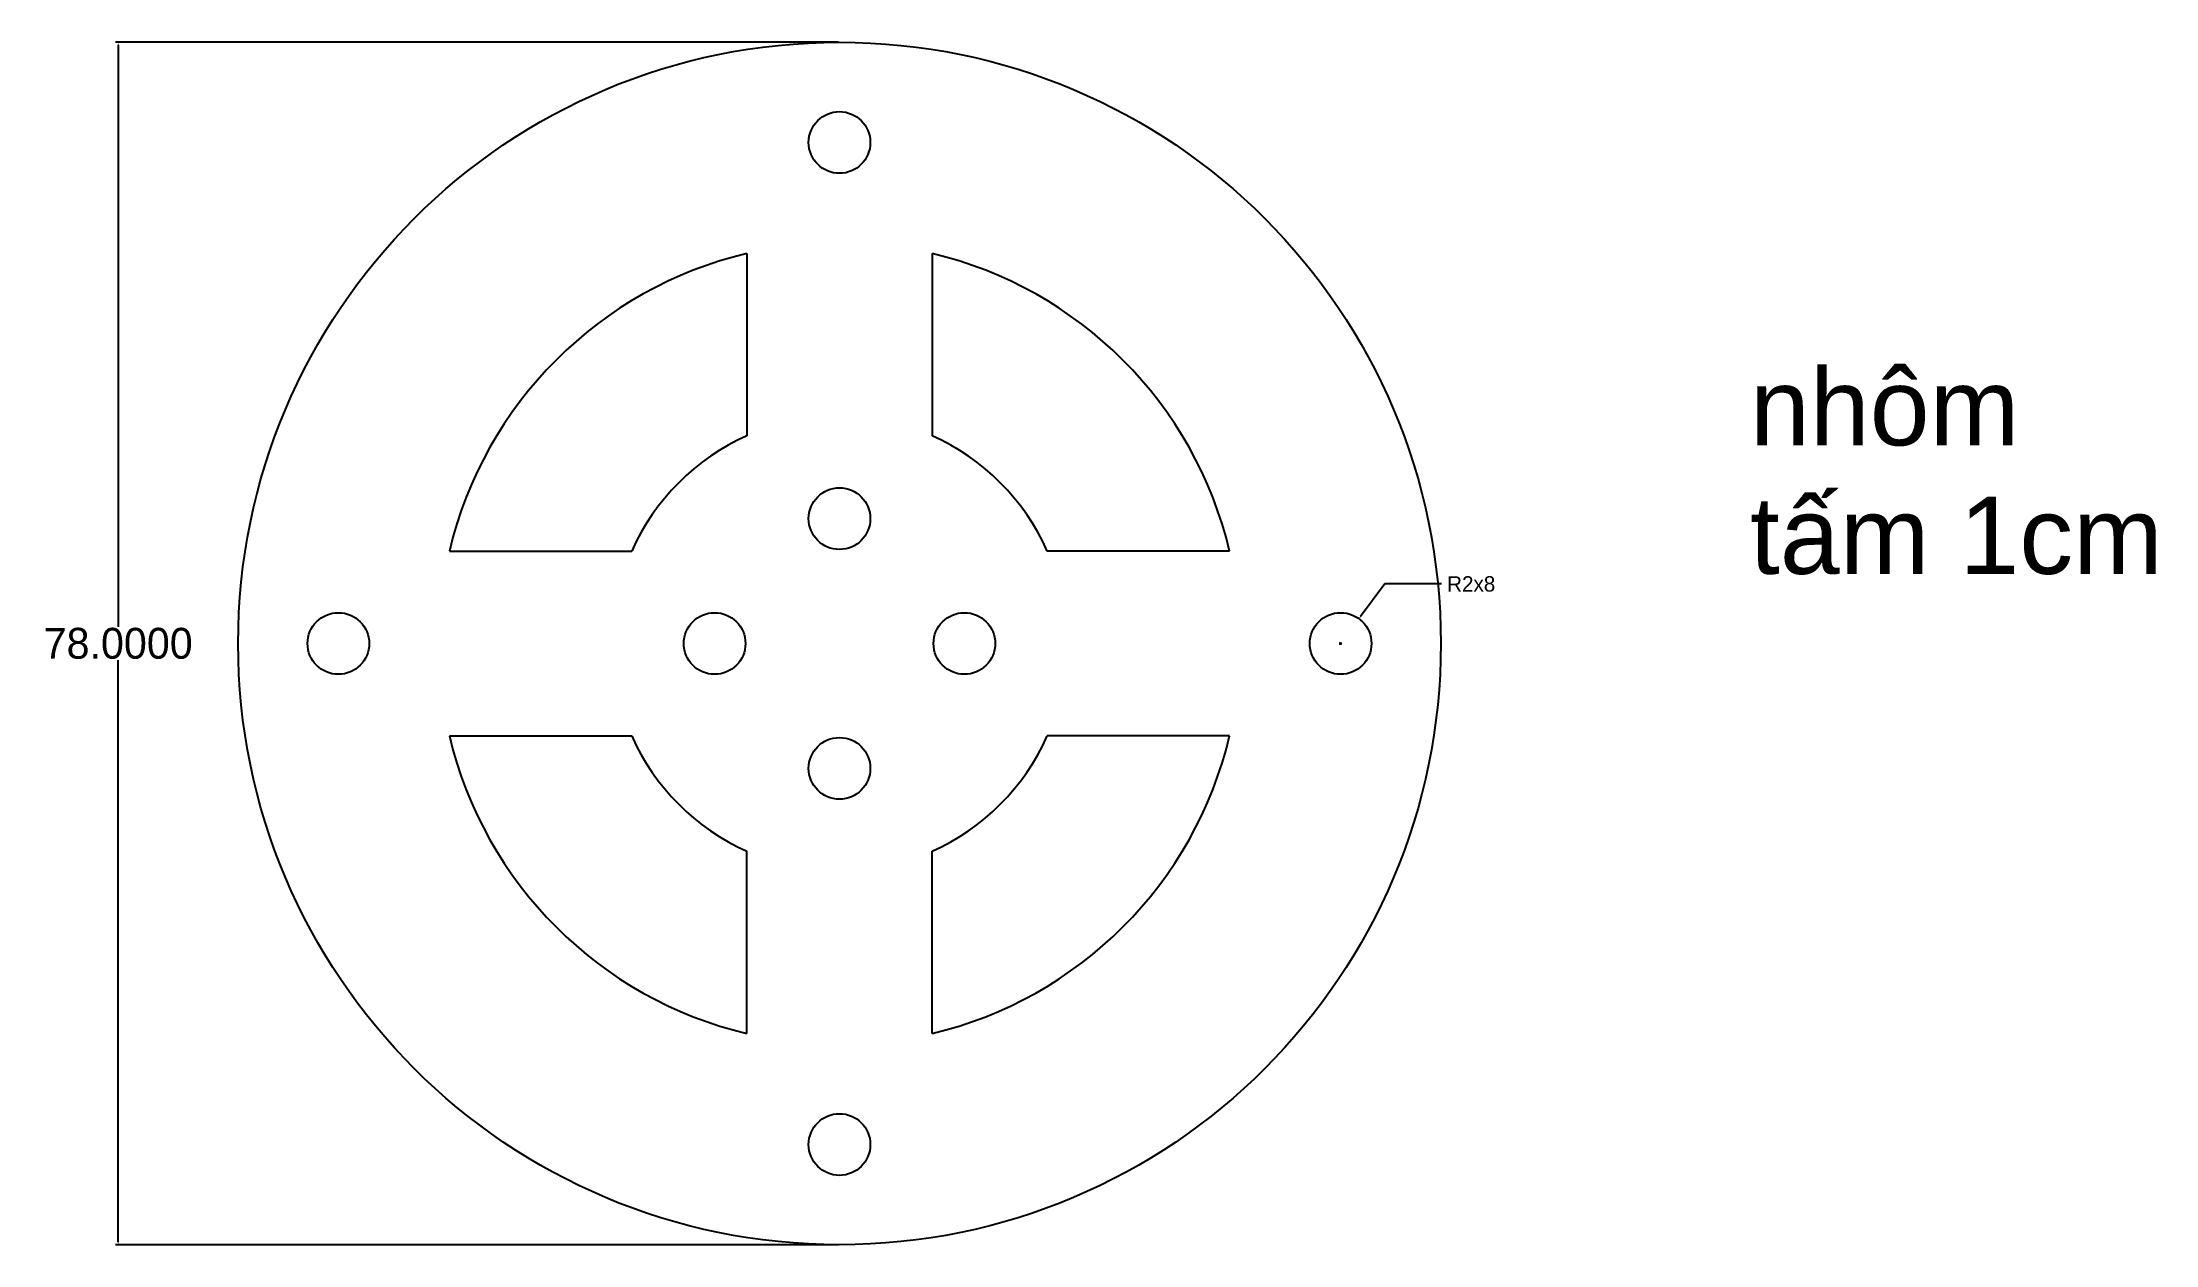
# Model space of a CAD drawing. Header units: inches. Extents: x -52 to 85, y -39 to 39.
import ezdxf

# ---------------------------------------------------------------- set-up
doc = ezdxf.new("R2010")
doc.units = ezdxf.units.IN
doc.header["$MEASUREMENT"] = 0
doc.layers.get('0').update_dxf_attribs({"true_color": 0xe7f0ff})
doc.dimstyles.get("Standard").update_dxf_attribs({"dimtxt": 0.18, "dimasz": 0.18, "dimexe": 0.18, "dimexo": 0.0625, "dimgap": 0.09, "dimtad": 0, "dimtih": 1, "dimtoh": 1, "dimdec": 4, "dimzin": 0, "dimdsep": 46, "dimtxsty": 'Standard', "dimcen": 0.09, "dimadec": 0, "dimazin": 0, "dimtfac": 1, "dimtdec": 4, "dimtofl": 0, "dimtmove": 0, "dimatfit": 3, "dimfxl": 1, "dimtolj": 1, "dimtzin": 0, "dimarcsym": 0})

# ---------------------------------------------------------------- blocks, each defined once
blk = doc.blocks.new('*D3')
at = {"color": 0, "lineweight": -2}
for p, q in [((-0.06, 39), (-46.96, 39)), ((-46.78, 38.82), (-46.78, 1.09)), ((-46.78, -38.82), (-46.78, -1.09)), ((-0.06, -39), (-46.96, -39))]:
    blk.add_line(p, q, dxfattribs=at)
at = {"color": 0}
for points in [[(-46.81, 38.82), (-46.75, 38.82), (-46.78, 39)], [(-46.81, -38.82), (-46.75, -38.82), (-46.78, -39)]]:
    blk.add_solid(points, dxfattribs=at)
at = {"layer": 'Defpoints', "color": 0}
for p in [(0, 39), (-46.78, -39), (0, -39)]:
    blk.add_point(p, dxfattribs=at)
at = {"color": 0, "insert": (-46.78, 0), "char_height": 2, "attachment_point": 5}
blk.add_mtext('\\A1;78.0000', dxfattribs=at)
blk = doc.blocks.new('*D5')
at = {"color": 0, "lineweight": -2}
for p, q in [((35.36, 3.86), (33.8, 1.75)), ((39.04, 3.86), (35.36, 3.86)), ((32.5, -0.09), (32.5, 0.09)), ((32.41, 0), (32.59, 0))]:
    blk.add_line(p, q, dxfattribs=at)
at = {"color": 0}
blk.add_solid([(33.78, 1.77), (33.82, 1.73), (33.69, 1.61)], dxfattribs=at)
at = {"layer": 'Defpoints', "color": 0}
for p in [(33.69, 1.61), (32.5, 0)]:
    blk.add_point(p, dxfattribs=at)
at = {"color": 0, "insert": (40.97, 3.86), "char_height": 1, "attachment_point": 5}
blk.add_mtext('\\A1;R2x8', dxfattribs=at)

msp = doc.modelspace()

# ---------------------------------------------------------------- linework, layer by layer
for p, q in [((-6, 25.29822), (-6, 13.47451)), ((6, 25.29822), (6, 13.47451)), ((-25.29822, 6), (-13.47451, 6)), ((25.29822, 6), (13.47451, 6)), ((-25.29822, -6), (-13.47451, -6)), ((25.29822, -6), (13.47451, -6)), ((-6, -25.29822), (-6, -13.47451)), ((6, -25.29822), (6, -13.47451))]:
    msp.add_line(p, q)
for centre, radius in [((0, 0), 39), ((0, 32.5), 2), ((0, 8.1), 2), ((-32.5, 0), 2), ((-8.1, 0), 2), ((8.1, 0), 2), ((32.5, 0), 2), ((0, -8.1), 2), ((0, -32.5), 2)]:
    msp.add_circle(centre, radius)
for radius, start, end in [(26, 103.3423638, 166.6576362), (26, 13.3423638, 76.6576362), (14.75, 114.002698, 155.997302), (14.75, 24.002698, 65.997302), (26, 193.3423638, 256.6576362), (14.75, 204.002698, 245.997302), (14.75, 294.002698, 335.997302), (26, 283.3423638, 346.6576362)]:
    msp.add_arc((0, 0), radius, start, end)

# ---------------------------------------------------------------- texts
at = {"insert": (59.04812, 17.85022), "char_height": 5, "width": 28.6392784, "attachment_point": 1}
msp.add_mtext('{\\fArial|b0|i0|c0|p34;nhôm tấm 1cm}', dxfattribs=at)

# ---------------------------------------------------------------- dimensions: what is measured, and where the dimension line sits
dim = msp.add_linear_dim(base=(-46.78136, -39), p1=(0, 39), p2=(0, -39), angle=90, dimstyle='Standard', override={"dimtxt": 2})
dim.commit()
dim.dimension.update_dxf_attribs({"geometry": '*D3', "text_midpoint": (-46.78136, 0)})
dim = msp.add_radius_dim(center=(32.5, 0), mpoint=(33.69224, 1.60579), text='R2x8', dimstyle='Standard', override={"dimtxt": 1})
dim.commit()
dim.dimension.update_dxf_attribs({"geometry": '*D5', "text_midpoint": (40.96813, 3.8585), "dimtype": 164})

doc.saveas('drawing.dxf')
